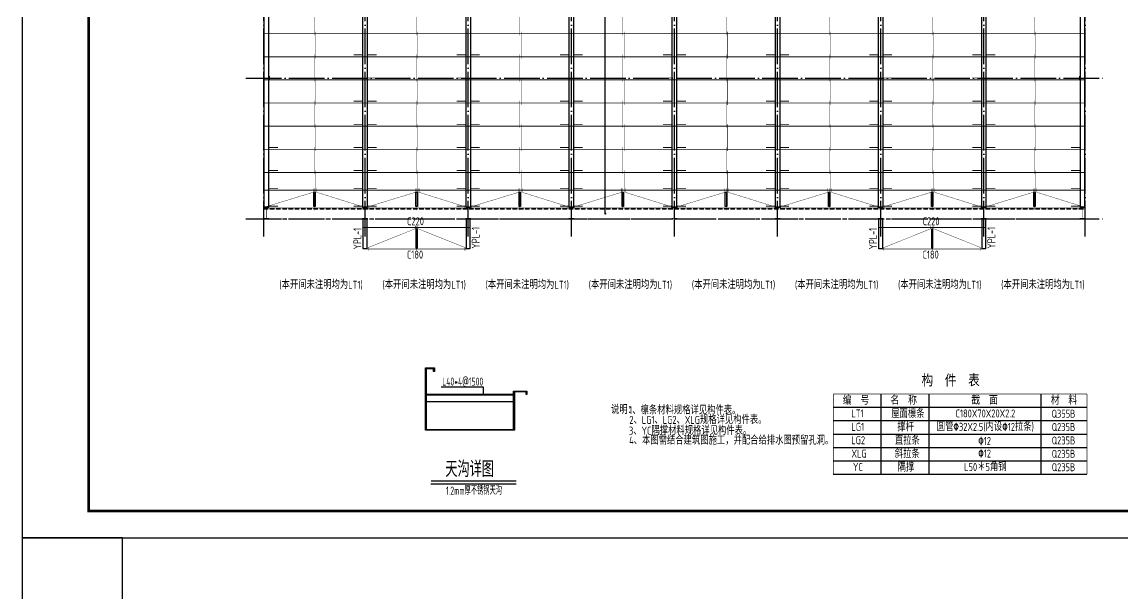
# Model space of a CAD drawing. Extents: x 9539573 to 9710259, y 1656270 to 2510207.
# Drawn here: x 9598809 to 9660731, y 1923164 to 1955305 of the extents above; entities that cross this region are included whole.
import ezdxf
from ezdxf.enums import TextEntityAlignment as Align

# ---------------------------------------------------------------- set-up
doc = ezdxf.new("R2010")
doc.units = 0
doc.header["$LTSCALE"] = 1000
doc.header["$MEASUREMENT"] = 0
for name, pattern in [('CONTINOUS', [0]), ('DASH', [0.35, 0.25, -0.1]), ('DOTE', [2.42, 2, -0.2, 0.02, -0.2])]:
    doc.linetypes.add(name, pattern=pattern)
for name, color, linetype in [('10014', 150, 'CONTINUOUS'), ('BOARD1', 2, 'CONTINOUS'), ('DIM_LEAD', 3, 'CONTINUOUS'), ('DOTE', 8, 'DOTE'), ('PUB_TEXT', 7, 'CONTINUOUS'), ('PUB_TITLE', 4, 'CONTINUOUS'), ('一般文字', 6, 'CONTINUOUS'), ('天沟', 2, 'CONTINUOUS'), ('屋面隅撑', 6, 'CONTINUOUS'), ('柱', 2, 'CONTINUOUS'), ('标注文字', 3, 'CONTINUOUS'), ('梁', 4, 'CONTINUOUS'), ('檩条', 150, 'CONTINUOUS'), ('檩条拉条', 1, 'CONTINUOUS'), ('螺栓孔标注', 6, 'CONTINUOUS')]:
    doc.layers.add(name, color=color, linetype=linetype)
doc.styles.add('-宋体', font='')
doc.styles.add('_HZTXT', font='atssdeng.shx', dxfattribs={"width": 0.8, "bigfont": 'atssdchn.shx'})
doc.styles.add('TSSD_DIMENSION', font='atssdeng.shx', dxfattribs={"width": 0.7, "bigfont": 'atssdchn.shx'})
doc.styles.add('TSSD_REIN', font='atssdeng.shx', dxfattribs={"width": 0.7, "bigfont": 'atssdchn.shx'})
doc.styles.get('-宋体').set_extended_font_data('SimSun')

msp = doc.modelspace()

# ---------------------------------------------------------------- hatches: boundary and pattern name
at = {"layer": '柱'}
for color, points in [(3, [(9612405, 1952272.6), (9612405, 1952032.6), (9612437, 1952032.6), (9612437, 1952140.6), (9612723, 1952140.6), (9612723, 1952032.6), (9612755, 1952032.6), (9612755, 1952272.6), (9612723, 1952272.6), (9612723, 1952164.6), (9612437, 1952164.6), (9612437, 1952272.6)]), (3, [(9658605, 1952272.6), (9658605, 1952032.6), (9658573, 1952032.6), (9658573, 1952140.6), (9658287, 1952140.6), (9658287, 1952032.6), (9658255, 1952032.6), (9658255, 1952272.6), (9658287, 1952272.6), (9658287, 1952164.6), (9658573, 1952164.6), (9658573, 1952272.6)]), (2, [(9612705, 1944252.6), (9612405, 1944252.6), (9612405, 1944284.6), (9612543, 1944284.6), (9612543, 1944870.6), (9612405, 1944870.6), (9612405, 1944902.6), (9612705, 1944902.6), (9612705, 1944870.6), (9612567, 1944870.6), (9612567, 1944284.6), (9612705, 1944284.6)]), (2, [(9618255, 1944252.6), (9617955, 1944252.6), (9617955, 1944284.6), (9618093, 1944284.6), (9618093, 1944870.6), (9617955, 1944870.6), (9617955, 1944902.6), (9618255, 1944902.6), (9618255, 1944870.6), (9618117, 1944870.6), (9618117, 1944284.6), (9618255, 1944284.6)]), (2, [(9624055, 1944252.6), (9623755, 1944252.6), (9623755, 1944284.6), (9623893, 1944284.6), (9623893, 1944870.6), (9623755, 1944870.6), (9623755, 1944902.6), (9624055, 1944902.6), (9624055, 1944870.6), (9623917, 1944870.6), (9623917, 1944284.6), (9624055, 1944284.6)]), (2, [(9629855, 1944252.6), (9629555, 1944252.6), (9629555, 1944284.6), (9629693, 1944284.6), (9629693, 1944870.6), (9629555, 1944870.6), (9629555, 1944902.6), (9629855, 1944902.6), (9629855, 1944870.6), (9629717, 1944870.6), (9629717, 1944284.6), (9629855, 1944284.6)]), (2, [(9635655, 1944252.6), (9635355, 1944252.6), (9635355, 1944284.6), (9635493, 1944284.6), (9635493, 1944870.6), (9635355, 1944870.6), (9635355, 1944902.6), (9635655, 1944902.6), (9635655, 1944870.6), (9635517, 1944870.6), (9635517, 1944284.6), (9635655, 1944284.6)]), (2, [(9641455, 1944252.6), (9641155, 1944252.6), (9641155, 1944284.6), (9641293, 1944284.6), (9641293, 1944870.6), (9641155, 1944870.6), (9641155, 1944902.6), (9641455, 1944902.6), (9641455, 1944870.6), (9641317, 1944870.6), (9641317, 1944284.6), (9641455, 1944284.6)]), (2, [(9647255, 1944252.6), (9646955, 1944252.6), (9646955, 1944284.6), (9647093, 1944284.6), (9647093, 1944870.6), (9646955, 1944870.6), (9646955, 1944902.6), (9647255, 1944902.6), (9647255, 1944870.6), (9647117, 1944870.6), (9647117, 1944284.6), (9647255, 1944284.6)]), (2, [(9653055, 1944252.6), (9652755, 1944252.6), (9652755, 1944284.6), (9652893, 1944284.6), (9652893, 1944870.6), (9652755, 1944870.6), (9652755, 1944902.6), (9653055, 1944902.6), (9653055, 1944870.6), (9652917, 1944870.6), (9652917, 1944284.6), (9653055, 1944284.6)]), (2, [(9658605, 1944252.6), (9658305, 1944252.6), (9658305, 1944284.6), (9658443, 1944284.6), (9658443, 1944870.6), (9658305, 1944870.6), (9658305, 1944902.6), (9658605, 1944902.6), (9658605, 1944870.6), (9658467, 1944870.6), (9658467, 1944284.6), (9658605, 1944284.6)])]:
    msp.add_hatch(color=color, dxfattribs=at).paths.add_polyline_path(points)

# ---------------------------------------------------------------- linework, layer by layer
at = {"layer": '10014', "const_width": 50}
for points in [[(9624005, 1943752.6), (9618005, 1943752.6)], [(9653005, 1943752.6), (9647005, 1943752.6)], [(9624005, 1942552.6), (9618005, 1942552.6)], [(9653005, 1942552.6), (9647005, 1942552.6)]]:
    msp.add_lwpolyline(points, dxfattribs=at)
at = {"layer": 'BOARD1'}
msp.add_line((9621802.5, 1929357.3), (9626605.9, 1929357.3), dxfattribs=at)
at = {"layer": 'DIM_LEAD'}
msp.add_lwpolyline([(9631614.1, 1944517), (9631614.1, 1977397.8), (9630555.3, 1977397.8)], dxfattribs=at)
at = {"layer": 'DIM_LEAD', "const_width": 60}
msp.add_lwpolyline([(9631585.2, 1944547, 1), (9631645.2, 1944547, 1)], format="xyb", close=True, dxfattribs=at)
at = {"layer": 'DOTE'}
for p, q in [((9612405, 1943252.6), (9612405, 1976852.6)), ((9618105, 1943252.6), (9618105, 1976852.6)), ((9623905, 1943252.6), (9623905, 1976852.6)), ((9629705, 1943252.6), (9629705, 1976852.6)), ((9635505, 1943252.6), (9635505, 1976852.6)), ((9641305, 1943252.6), (9641305, 1976852.6)), ((9647105, 1943252.6), (9647105, 1976852.6)), ((9652905, 1943252.6), (9652905, 1976852.6)), ((9658605, 1943252.6), (9658605, 1976852.6)), ((9611405, 1952152.6), (9659605, 1952152.6)), ((9611405, 1944252.6), (9659605, 1944252.6))]:
    msp.add_line(p, q, dxfattribs=at)
at = {"layer": 'PUB_TEXT', "color": 150}
for p, q in [((9647133, 1929895), (9647133, 1934408.3)), ((9649832.7, 1929895), (9649832.7, 1934408.3)), ((9656133, 1929895), (9656133, 1934408.3)), ((9644432.8, 1933656.1), (9658704.1, 1933656.1)), ((9644432.8, 1932903.9), (9658704.1, 1932903.9)), ((9644432.8, 1932151.7), (9658704.1, 1932151.7)), ((9644432.8, 1932151.7), (9658704.1, 1932151.7)), ((9644432.8, 1932151.7), (9658704.1, 1932151.7)), ((9644432.8, 1932151.7), (9658704.1, 1932151.7)), ((9644432.8, 1931399.5), (9658704.1, 1931399.5)), ((9644432.8, 1930647.3), (9658704.1, 1930647.3)), ((9644432.8, 1929895), (9658704.1, 1929895))]:
    msp.add_line(p, q, dxfattribs=at)
at = {"layer": 'PUB_TEXT', "color": 150, "const_width": 39.7}
for points in [[(9644432.8, 1929895), (9644432.8, 1934408.3)], [(9644432.8, 1934408.3), (9658704.1, 1934408.3)], [(9658704.1, 1929895), (9658704.1, 1934408.3)], [(9644432.8, 1929895), (9658704.1, 1929895)]]:
    msp.add_lwpolyline(points, dxfattribs=at)
at = {"layer": 'PUB_TITLE'}
msp.add_lwpolyline([(9598809.4, 1926320.1), (9710259.4, 1926320.1), (9710259.4, 1989320.1), (9598809.4, 1989320.1)], close=True, dxfattribs=at)
at = {"layer": 'PUB_TITLE', "const_width": 150}
msp.add_lwpolyline([(9602559.4, 1927820.1), (9708759.4, 1927820.1), (9708759.4, 1987820.1), (9602559.4, 1987820.1)], close=True, dxfattribs=at)
at = {"layer": 'PUB_TITLE', "color": 1}
msp.add_lwpolyline([(9598809.4, 1920007.7), (9604452.9, 1920007.7), (9604452.9, 1926320.1), (9598809.4, 1926320.1)], close=True, dxfattribs=at)
at = {"layer": '一般文字', "color": 2, "const_width": 81}
msp.add_lwpolyline([(9621802.5, 1929507.5), (9626605.9, 1929507.5)], dxfattribs=at)
at = {"layer": '天沟', "linetype": 'ByBlock'}
msp.add_lwpolyline([(9621499.7, 1935868.4), (9621999.9, 1935868.4), (9621999.9, 1935668.7), (9621955.3, 1935668.7), (9621955.3, 1935823.8), (9621544.3, 1935823.8), (9621544.3, 1932413), (9626454.9, 1932413), (9626454.9, 1934568.7), (9627204.9, 1934568.7), (9627204.9, 1934369), (9627160.3, 1934369), (9627160.3, 1934524.1), (9626499.5, 1934524.1), (9626499.5, 1932368.4), (9621499.7, 1932368.4)], close=True, dxfattribs=at)
for points in [[(9626454.9, 1934368.7), (9621544.3, 1934368.7)], [(9626454.9, 1934328.7), (9621544.3, 1934328.7)], [(9626454.9, 1933968.7), (9621544.3, 1933968.7)]]:
    msp.add_lwpolyline(points, dxfattribs=at)
at = {"layer": '屋面隅撑', "const_width": 50}
for points in [[(9617461.6, 1953459), (9617961.6, 1953459)], [(9618748.4, 1953459), (9618248.4, 1953459)], [(9623261.6, 1953459), (9623761.6, 1953459)], [(9624548.4, 1953459), (9624048.4, 1953459)], [(9629061.6, 1953459), (9629561.6, 1953459)], [(9630348.4, 1953459), (9629848.4, 1953459)], [(9634861.6, 1953459), (9635361.6, 1953459)], [(9636148.4, 1953459), (9635648.4, 1953459)], [(9640661.6, 1953459), (9641161.6, 1953459)], [(9641948.4, 1953459), (9641448.4, 1953459)], [(9646461.6, 1953459), (9646961.6, 1953459)], [(9647748.4, 1953459), (9647248.4, 1953459)], [(9652261.6, 1953459), (9652761.6, 1953459)], [(9653548.4, 1953459), (9653048.4, 1953459)], [(9613198.4, 1952159), (9612698.4, 1952159)], [(9617461.6, 1952159), (9617961.6, 1952159)], [(9618748.4, 1952159), (9618248.4, 1952159)], [(9623261.6, 1952159), (9623761.6, 1952159)], [(9624548.4, 1952159), (9624048.4, 1952159)], [(9629061.6, 1952159), (9629561.6, 1952159)], [(9630348.4, 1952159), (9629848.4, 1952159)], [(9634861.6, 1952159), (9635361.6, 1952159)], [(9636148.4, 1952159), (9635648.4, 1952159)], [(9640661.6, 1952159), (9641161.6, 1952159)], [(9641948.4, 1952159), (9641448.4, 1952159)], [(9646461.6, 1952159), (9646961.6, 1952159)], [(9647748.4, 1952159), (9647248.4, 1952159)], [(9652261.6, 1952159), (9652761.6, 1952159)], [(9653548.4, 1952159), (9653048.4, 1952159)], [(9657811.6, 1952159), (9658311.6, 1952159)], [(9617461.6, 1950859), (9617961.6, 1950859)], [(9618748.4, 1950859), (9618248.4, 1950859)], [(9623261.6, 1950859), (9623761.6, 1950859)], [(9624548.4, 1950859), (9624048.4, 1950859)], [(9629061.6, 1950859), (9629561.6, 1950859)], [(9630348.4, 1950859), (9629848.4, 1950859)], [(9634861.6, 1950859), (9635361.6, 1950859)], [(9636148.4, 1950859), (9635648.4, 1950859)], [(9640661.6, 1950859), (9641161.6, 1950859)], [(9641948.4, 1950859), (9641448.4, 1950859)], [(9646461.6, 1950859), (9646961.6, 1950859)], [(9647748.4, 1950859), (9647248.4, 1950859)], [(9652261.6, 1950859), (9652761.6, 1950859)], [(9653548.4, 1950859), (9653048.4, 1950859)], [(9617461.6, 1949559), (9617961.6, 1949559)], [(9618748.4, 1949559), (9618248.4, 1949559)], [(9623261.6, 1949559), (9623761.6, 1949559)], [(9624548.4, 1949559), (9624048.4, 1949559)], [(9629061.6, 1949559), (9629561.6, 1949559)], [(9630348.4, 1949559), (9629848.4, 1949559)], [(9634861.6, 1949559), (9635361.6, 1949559)], [(9636148.4, 1949559), (9635648.4, 1949559)], [(9640661.6, 1949559), (9641161.6, 1949559)], [(9641948.4, 1949559), (9641448.4, 1949559)], [(9646461.6, 1949559), (9646961.6, 1949559)], [(9647748.4, 1949559), (9647248.4, 1949559)], [(9652261.6, 1949559), (9652761.6, 1949559)], [(9653548.4, 1949559), (9653048.4, 1949559)], [(9613198.4, 1948259), (9612698.4, 1948259)], [(9617461.6, 1948259), (9617961.6, 1948259)], [(9618748.4, 1948259), (9618248.4, 1948259)], [(9623261.6, 1948259), (9623761.6, 1948259)], [(9624548.4, 1948259), (9624048.4, 1948259)], [(9629061.6, 1948259), (9629561.6, 1948259)], [(9630348.4, 1948259), (9629848.4, 1948259)], [(9634861.6, 1948259), (9635361.6, 1948259)], [(9636148.4, 1948259), (9635648.4, 1948259)], [(9640661.6, 1948259), (9641161.6, 1948259)], [(9641948.4, 1948259), (9641448.4, 1948259)], [(9646461.6, 1948259), (9646961.6, 1948259)], [(9647748.4, 1948259), (9647248.4, 1948259)], [(9652261.6, 1948259), (9652761.6, 1948259)], [(9653548.4, 1948259), (9653048.4, 1948259)], [(9657811.6, 1948259), (9658311.6, 1948259)], [(9613198.4, 1946959), (9612698.4, 1946959)], [(9617461.6, 1946959), (9617961.6, 1946959)], [(9618748.4, 1946959), (9618248.4, 1946959)], [(9623261.6, 1946959), (9623761.6, 1946959)], [(9624548.4, 1946959), (9624048.4, 1946959)], [(9629061.6, 1946959), (9629561.6, 1946959)], [(9630348.4, 1946959), (9629848.4, 1946959)], [(9634861.6, 1946959), (9635361.6, 1946959)], [(9636148.4, 1946959), (9635648.4, 1946959)], [(9640661.6, 1946959), (9641161.6, 1946959)], [(9641948.4, 1946959), (9641448.4, 1946959)], [(9646461.6, 1946959), (9646961.6, 1946959)], [(9647748.4, 1946959), (9647248.4, 1946959)], [(9652261.6, 1946959), (9652761.6, 1946959)], [(9653548.4, 1946959), (9653048.4, 1946959)], [(9657811.6, 1946959), (9658311.6, 1946959)], [(9613198.4, 1945959), (9612698.4, 1945959)], [(9617461.6, 1945959), (9617961.6, 1945959)], [(9618748.4, 1945959), (9618248.4, 1945959)], [(9623261.6, 1945959), (9623761.6, 1945959)], [(9624548.4, 1945959), (9624048.4, 1945959)], [(9629061.6, 1945959), (9629561.6, 1945959)], [(9630348.4, 1945959), (9629848.4, 1945959)], [(9634861.6, 1945959), (9635361.6, 1945959)], [(9636148.4, 1945959), (9635648.4, 1945959)], [(9640661.6, 1945959), (9641161.6, 1945959)], [(9641948.4, 1945959), (9641448.4, 1945959)], [(9646461.6, 1945959), (9646961.6, 1945959)], [(9647748.4, 1945959), (9647248.4, 1945959)], [(9652261.6, 1945959), (9652761.6, 1945959)], [(9653548.4, 1945959), (9653048.4, 1945959)], [(9657811.6, 1945959), (9658311.6, 1945959)], [(9613198.4, 1944959), (9612698.4, 1944959)], [(9617461.6, 1944959), (9617961.6, 1944959)], [(9618748.4, 1944959), (9618248.4, 1944959)], [(9623261.6, 1944959), (9623761.6, 1944959)], [(9624548.4, 1944959), (9624048.4, 1944959)], [(9629061.6, 1944959), (9629561.6, 1944959)], [(9630348.4, 1944959), (9629848.4, 1944959)], [(9634861.6, 1944959), (9635361.6, 1944959)], [(9636148.4, 1944959), (9635648.4, 1944959)], [(9640661.6, 1944959), (9641161.6, 1944959)], [(9641948.4, 1944959), (9641448.4, 1944959)], [(9646461.6, 1944959), (9646961.6, 1944959)], [(9647748.4, 1944959), (9647248.4, 1944959)], [(9652261.6, 1944959), (9652761.6, 1944959)], [(9653548.4, 1944959), (9653048.4, 1944959)], [(9657811.6, 1944959), (9658311.6, 1944959)]]:
    msp.add_lwpolyline(points, dxfattribs=at)
at = {"layer": '柱', "color": 3, "const_width": 5}
for points in [[(9612405, 1952272.6), (9612405, 1952032.6), (9612437, 1952032.6), (9612437, 1952140.6), (9612723, 1952140.6), (9612723, 1952032.6), (9612755, 1952032.6), (9612755, 1952272.6), (9612723, 1952272.6), (9612723, 1952164.6), (9612437, 1952164.6), (9612437, 1952272.6)], [(9658605, 1952272.6), (9658605, 1952032.6), (9658573, 1952032.6), (9658573, 1952140.6), (9658287, 1952140.6), (9658287, 1952032.6), (9658255, 1952032.6), (9658255, 1952272.6), (9658287, 1952272.6), (9658287, 1952164.6), (9658573, 1952164.6), (9658573, 1952272.6)]]:
    msp.add_lwpolyline(points, close=True, dxfattribs=at)
at = {"layer": '柱', "color": 2, "const_width": 5}
for points in [[(9612705, 1944252.6), (9612405, 1944252.6), (9612405, 1944284.6), (9612543, 1944284.6), (9612543, 1944870.6), (9612405, 1944870.6), (9612405, 1944902.6), (9612705, 1944902.6), (9612705, 1944870.6), (9612567, 1944870.6), (9612567, 1944284.6), (9612705, 1944284.6)], [(9618255, 1944252.6), (9617955, 1944252.6), (9617955, 1944284.6), (9618093, 1944284.6), (9618093, 1944870.6), (9617955, 1944870.6), (9617955, 1944902.6), (9618255, 1944902.6), (9618255, 1944870.6), (9618117, 1944870.6), (9618117, 1944284.6), (9618255, 1944284.6)], [(9624055, 1944252.6), (9623755, 1944252.6), (9623755, 1944284.6), (9623893, 1944284.6), (9623893, 1944870.6), (9623755, 1944870.6), (9623755, 1944902.6), (9624055, 1944902.6), (9624055, 1944870.6), (9623917, 1944870.6), (9623917, 1944284.6), (9624055, 1944284.6)], [(9629855, 1944252.6), (9629555, 1944252.6), (9629555, 1944284.6), (9629693, 1944284.6), (9629693, 1944870.6), (9629555, 1944870.6), (9629555, 1944902.6), (9629855, 1944902.6), (9629855, 1944870.6), (9629717, 1944870.6), (9629717, 1944284.6), (9629855, 1944284.6)], [(9635655, 1944252.6), (9635355, 1944252.6), (9635355, 1944284.6), (9635493, 1944284.6), (9635493, 1944870.6), (9635355, 1944870.6), (9635355, 1944902.6), (9635655, 1944902.6), (9635655, 1944870.6), (9635517, 1944870.6), (9635517, 1944284.6), (9635655, 1944284.6)], [(9641455, 1944252.6), (9641155, 1944252.6), (9641155, 1944284.6), (9641293, 1944284.6), (9641293, 1944870.6), (9641155, 1944870.6), (9641155, 1944902.6), (9641455, 1944902.6), (9641455, 1944870.6), (9641317, 1944870.6), (9641317, 1944284.6), (9641455, 1944284.6)], [(9647255, 1944252.6), (9646955, 1944252.6), (9646955, 1944284.6), (9647093, 1944284.6), (9647093, 1944870.6), (9646955, 1944870.6), (9646955, 1944902.6), (9647255, 1944902.6), (9647255, 1944870.6), (9647117, 1944870.6), (9647117, 1944284.6), (9647255, 1944284.6)], [(9653055, 1944252.6), (9652755, 1944252.6), (9652755, 1944284.6), (9652893, 1944284.6), (9652893, 1944870.6), (9652755, 1944870.6), (9652755, 1944902.6), (9653055, 1944902.6), (9653055, 1944870.6), (9652917, 1944870.6), (9652917, 1944284.6), (9653055, 1944284.6)], [(9658605, 1944252.6), (9658305, 1944252.6), (9658305, 1944284.6), (9658443, 1944284.6), (9658443, 1944870.6), (9658305, 1944870.6), (9658305, 1944902.6), (9658605, 1944902.6), (9658605, 1944870.6), (9658467, 1944870.6), (9658467, 1944284.6), (9658605, 1944284.6)]]:
    msp.add_lwpolyline(points, close=True, dxfattribs=at)
at = {"layer": '梁'}
for points in [[(9612675, 1944902.6), (9612435, 1944902.6), (9612435, 1975202.6), (9612675, 1975202.6)], [(9618225, 1944902.6), (9617985, 1944902.6), (9617985, 1975202.6), (9618225, 1975202.6)], [(9624025, 1944902.6), (9623785, 1944902.6), (9623785, 1975202.6), (9624025, 1975202.6)], [(9629825, 1944902.6), (9629585, 1944902.6), (9629585, 1975202.6), (9629825, 1975202.6)], [(9635625, 1944902.6), (9635385, 1944902.6), (9635385, 1975202.6), (9635625, 1975202.6)], [(9641425, 1944902.6), (9641185, 1944902.6), (9641185, 1975202.6), (9641425, 1975202.6)], [(9647225, 1944902.6), (9646985, 1944902.6), (9646985, 1975202.6), (9647225, 1975202.6)], [(9653025, 1944902.6), (9652785, 1944902.6), (9652785, 1975202.6), (9653025, 1975202.6)], [(9658575, 1944902.6), (9658335, 1944902.6), (9658335, 1975202.6), (9658575, 1975202.6)]]:
    msp.add_lwpolyline(points, close=True, dxfattribs=at)
at = {"layer": '梁', "color": 5}
for points in [[(9618005, 1944252.6), (9618205, 1944252.6), (9618205, 1942552.6), (9618005, 1942552.6)], [(9623805, 1944252.6), (9624005, 1944252.6), (9624005, 1942552.6), (9623805, 1942552.6)], [(9647005, 1944252.6), (9647205, 1944252.6), (9647205, 1942552.6), (9647005, 1942552.6)], [(9652805, 1944252.6), (9653005, 1944252.6), (9653005, 1942552.6), (9652805, 1942552.6)]]:
    msp.add_lwpolyline(points, close=True, dxfattribs=at)
at = {"layer": '檩条', "const_width": 50}
for points in [[(9612405, 1954652.6), (9658605, 1954652.6)], [(9612405, 1953352.6), (9658605, 1953352.6)], [(9612405, 1952052.6), (9658605, 1952052.6)], [(9612405, 1950752.6), (9658605, 1950752.6)], [(9612405, 1949452.6), (9658605, 1949452.6)], [(9612405, 1948152.6), (9658605, 1948152.6)], [(9612405, 1946852.6), (9658605, 1946852.6)], [(9612405, 1945852.6), (9658605, 1945852.6)], [(9612405, 1944852.6), (9658605, 1944852.6)]]:
    msp.add_lwpolyline(points, dxfattribs=at)
at = {"layer": '檩条', "linetype": 'DASH'}
for points in [[(9612405, 1944802.6), (9658605, 1944802.6)], [(9612405, 1944252.6), (9658605, 1944252.6)]]:
    msp.add_lwpolyline(points, dxfattribs=at)
at = {"layer": '檩条拉条', "color": 1, "const_width": 20}
for points in [[(9615255, 1956085.3), (9615255, 1954560.7)], [(9621005, 1956085.3), (9621005, 1954560.7)], [(9626805, 1956085.3), (9626805, 1954560.7)], [(9632605, 1956085.3), (9632605, 1954560.7)], [(9638405, 1956085.3), (9638405, 1954560.7)], [(9644205, 1956085.3), (9644205, 1954560.7)], [(9650005, 1956085.3), (9650005, 1954560.7)], [(9655755, 1956085.3), (9655755, 1954560.7)], [(9615328.5, 1954760.9), (9615328.5, 1953249.4)], [(9621078.5, 1954760.9), (9621078.5, 1953249.4)], [(9626878.5, 1954760.9), (9626878.5, 1953249.4)], [(9632678.5, 1954760.9), (9632678.5, 1953249.4)], [(9638478.5, 1954760.9), (9638478.5, 1953249.4)], [(9644278.5, 1954760.9), (9644278.5, 1953249.4)], [(9650078.5, 1954760.9), (9650078.5, 1953249.4)], [(9655828.5, 1954760.9), (9655828.5, 1953249.4)], [(9615255, 1953485.3), (9615255, 1951960.7)], [(9621005, 1953485.3), (9621005, 1951960.7)], [(9626805, 1953485.3), (9626805, 1951960.7)], [(9632605, 1953485.3), (9632605, 1951960.7)], [(9638405, 1953485.3), (9638405, 1951960.7)], [(9644205, 1953485.3), (9644205, 1951960.7)], [(9650005, 1953485.3), (9650005, 1951960.7)], [(9655755, 1953485.3), (9655755, 1951960.7)], [(9615328.5, 1952160.9), (9615328.5, 1950649.4)], [(9621078.5, 1952160.9), (9621078.5, 1950649.4)], [(9626878.5, 1952160.9), (9626878.5, 1950649.4)], [(9632678.5, 1952160.9), (9632678.5, 1950649.4)], [(9638478.5, 1952160.9), (9638478.5, 1950649.4)], [(9644278.5, 1952160.9), (9644278.5, 1950649.4)], [(9650078.5, 1952160.9), (9650078.5, 1950649.4)], [(9655828.5, 1952160.9), (9655828.5, 1950649.4)], [(9615255, 1950885.3), (9615255, 1949360.7)], [(9621005, 1950885.3), (9621005, 1949360.7)], [(9626805, 1950885.3), (9626805, 1949360.7)], [(9632605, 1950885.3), (9632605, 1949360.7)], [(9638405, 1950885.3), (9638405, 1949360.7)], [(9644205, 1950885.3), (9644205, 1949360.7)], [(9650005, 1950885.3), (9650005, 1949360.7)], [(9655755, 1950885.3), (9655755, 1949360.7)], [(9615328.5, 1949560.9), (9615328.5, 1948049.4)], [(9621078.5, 1949560.9), (9621078.5, 1948049.4)], [(9626878.5, 1949560.9), (9626878.5, 1948049.4)], [(9632678.5, 1949560.9), (9632678.5, 1948049.4)], [(9638478.5, 1949560.9), (9638478.5, 1948049.4)], [(9644278.5, 1949560.9), (9644278.5, 1948049.4)], [(9650078.5, 1949560.9), (9650078.5, 1948049.4)], [(9655828.5, 1949560.9), (9655828.5, 1948049.4)], [(9615255, 1948285.3), (9615255, 1946760.7)], [(9621005, 1948285.3), (9621005, 1946760.7)], [(9626805, 1948285.3), (9626805, 1946760.7)], [(9632605, 1948285.3), (9632605, 1946760.7)], [(9638405, 1948285.3), (9638405, 1946760.7)], [(9644205, 1948285.3), (9644205, 1946760.7)], [(9650005, 1948285.3), (9650005, 1946760.7)], [(9655755, 1948285.3), (9655755, 1946760.7)], [(9615328.5, 1946962.7), (9615328.5, 1945730.6)], [(9621078.5, 1946962.7), (9621078.5, 1945730.6)], [(9626878.5, 1946962.7), (9626878.5, 1945730.6)], [(9632678.5, 1946962.7), (9632678.5, 1945730.6)], [(9638478.5, 1946962.7), (9638478.5, 1945730.6)], [(9644278.5, 1946962.7), (9644278.5, 1945730.6)], [(9650078.5, 1946962.7), (9650078.5, 1945730.6)], [(9655828.5, 1946962.7), (9655828.5, 1945730.6)], [(9612543.8, 1944765.8), (9612543.8, 1944930.9), (9615185.9, 1945737.2), (9615185.9, 1945958.8)], [(9615255, 1945966.5), (9615255, 1944731.7)], [(9617966.2, 1944765.8), (9617966.2, 1944930.9), (9615386.6, 1945737.2), (9615386.6, 1945958.8)], [(9618293.8, 1944765.8), (9618293.8, 1944930.9), (9620935.9, 1945737.2), (9620935.9, 1945958.8)], [(9621005, 1945966.5), (9621005, 1944731.7)], [(9623716.2, 1944765.8), (9623716.2, 1944930.9), (9621136.6, 1945737.2), (9621136.6, 1945958.8)], [(9624093.8, 1944765.8), (9624093.8, 1944930.9), (9626735.9, 1945737.2), (9626735.9, 1945958.8)], [(9626805, 1945966.5), (9626805, 1944731.7)], [(9629516.2, 1944765.8), (9629516.2, 1944930.9), (9626936.6, 1945737.2), (9626936.6, 1945958.8)], [(9629893.8, 1944765.8), (9629893.8, 1944930.9), (9632535.9, 1945737.2), (9632535.9, 1945958.8)], [(9632605, 1945966.5), (9632605, 1944731.7)], [(9635316.2, 1944765.8), (9635316.2, 1944930.9), (9632736.6, 1945737.2), (9632736.6, 1945958.8)], [(9635693.8, 1944765.8), (9635693.8, 1944930.9), (9638335.9, 1945737.2), (9638335.9, 1945958.8)], [(9638405, 1945966.5), (9638405, 1944731.7)], [(9641116.2, 1944765.8), (9641116.2, 1944930.9), (9638536.6, 1945737.2), (9638536.6, 1945958.8)], [(9641493.8, 1944765.8), (9641493.8, 1944930.9), (9644135.9, 1945737.2), (9644135.9, 1945958.8)], [(9644205, 1945966.5), (9644205, 1944731.7)], [(9646916.2, 1944765.8), (9646916.2, 1944930.9), (9644336.6, 1945737.2), (9644336.6, 1945958.8)], [(9647293.8, 1944765.8), (9647293.8, 1944930.9), (9649935.9, 1945737.2), (9649935.9, 1945958.8)], [(9650005, 1945966.5), (9650005, 1944731.7)], [(9652716.2, 1944765.8), (9652716.2, 1944930.9), (9650136.6, 1945737.2), (9650136.6, 1945958.8)], [(9653043.8, 1944765.8), (9653043.8, 1944930.9), (9655685.9, 1945737.2), (9655685.9, 1945958.8)], [(9655755, 1945966.5), (9655755, 1944731.7)], [(9658466.2, 1944765.8), (9658466.2, 1944930.9), (9655886.6, 1945737.2), (9655886.6, 1945958.8)], [(9618286, 1942454.1), (9618286, 1942631.3), (9620931.2, 1943691.8), (9620931.2, 1943859.2)], [(9621005, 1943850.7), (9621005, 1942449.4)], [(9623723.9, 1942454.1), (9623723.9, 1942631.3), (9621078.8, 1943691.8), (9621078.8, 1943859.2)], [(9647286, 1942454.1), (9647286, 1942631.3), (9649931.2, 1943691.8), (9649931.2, 1943859.2)], [(9650005, 1943850.7), (9650005, 1942449.4)], [(9652723.9, 1942454.1), (9652723.9, 1942631.3), (9650078.8, 1943691.8), (9650078.8, 1943859.2)]]:
    msp.add_lwpolyline(points, dxfattribs=at)
at = {"layer": '檩条拉条', "color": 3}
for points in [[(9615215, 1945744.7), (9615295, 1945744.7), (9615295, 1944929.8), (9615215, 1944929.8)], [(9620965, 1945744.7), (9621045, 1945744.7), (9621045, 1944929.8), (9620965, 1944929.8)], [(9626765, 1945744.7), (9626845, 1945744.7), (9626845, 1944929.8), (9626765, 1944929.8)], [(9632565, 1945744.7), (9632645, 1945744.7), (9632645, 1944929.8), (9632565, 1944929.8)], [(9638365, 1945744.7), (9638445, 1945744.7), (9638445, 1944929.8), (9638365, 1944929.8)], [(9644165, 1945744.7), (9644245, 1945744.7), (9644245, 1944929.8), (9644165, 1944929.8)], [(9649965, 1945744.7), (9650045, 1945744.7), (9650045, 1944929.8), (9649965, 1944929.8)], [(9655715, 1945744.7), (9655795, 1945744.7), (9655795, 1944929.8), (9655715, 1944929.8)], [(9620965.1, 1942616.1), (9621045.1, 1942616.1), (9621045, 1943673.7), (9620965, 1943673.7)], [(9649965.1, 1942616.1), (9650045.1, 1942616.1), (9650045, 1943673.7), (9649965, 1943673.7)]]:
    msp.add_lwpolyline(points, close=True, dxfattribs=at)
at = {"layer": '螺栓孔标注', "color": 0}
for p, q in [((9624765.2, 1934783.2), (9622384.4, 1934783.2)), ((9624765.2, 1934368.7), (9624765.2, 1934783.2))]:
    msp.add_line(p, q, dxfattribs=at)

# ---------------------------------------------------------------- texts
at = {"layer": 'PUB_TEXT', "color": 150, "width": 0.8}
for s, height, style, p in [('构  件  表', 600, '-宋体', (9649403.7, 1934886.5)), ('编  号', 450, '-宋体', (9644972, 1933848.7)), ('名  称', 450, '-宋体', (9647648.6, 1933848.7)), ('截  面', 450, '-宋体', (9652198.6, 1933848.7)), ('材  料', 450, '-宋体', (9656666.4, 1933848.7)), ('LT1', 450, 'TSSD_REIN', (9645455.2, 1933082.8)), ('屋面檩条', 450, 'TSSD_REIN', (9647700.8, 1933058)), ('LG1', 450, 'TSSD_REIN', (9645460.7, 1932330.5)), ('撑杆', 450, 'TSSD_REIN', (9648040.5, 1932305.8)), ('LG2 ', 450, 'TSSD_REIN', (9645453.8, 1931578.3)), ('直拉条', 450, 'TSSD_REIN', (9647902.2, 1931553.5)), ('XLG', 450, 'TSSD_REIN', (9645461.7, 1930826.1)), ('斜拉条', 450, 'TSSD_REIN', (9647895.3, 1930801.3)), ('YC', 450, 'TSSD_REIN', (9645546.1, 1930073.9)), ('隅撑', 450, 'TSSD_REIN', (9648058.9, 1930049.1))]:
    msp.add_text(s, height=height, dxfattribs=dict(at, style=style)).set_placement(p)
at = {"layer": 'PUB_TEXT', "style": 'TSSD_DIMENSION', "width": 0.8}
for s, p in [('说明：', (9631935.2, 1933287.1)), ('1、檩条材料规格详见构件表。', (9632958.2, 1933263.9)), ('2、LG1、LG2、XLG规格详见构件表。', (9632967.5, 1932722.8)), ('3、YC隅撑材料规格详见构件表。', (9632945, 1932112.5)), ('4、本图需结合建筑图施工，并配合给排水图预留孔洞。', (9632954.4, 1931564.1))]:
    msp.add_text(s, height=450, dxfattribs=at).set_placement(p)
at = {"layer": 'PUB_TEXT', "color": 150, "style": 'TSSD_REIN', "width": 0.8}
for s, p in [('C180X70X20X2.2', (9652996.3, 1933082.8)), ('Q355B', (9657386.3, 1933071.4)), ('圆管%%13032X2.5(内设%%13012拉条)', (9652991, 1932330.5)), ('Q235B', (9657386.3, 1932319.2)), ('%%13012', (9652949.3, 1931535.3)), ('Q235B', (9657386.3, 1931567)), ('%%13012', (9652949.3, 1930832.3)), ('Q235B', (9657386.3, 1930814.7)), ('L50＊5角钢', (9652991, 1930073.9)), ('Q235B', (9657386.3, 1930062.5))]:
    msp.add_text(s, height=450, dxfattribs=at).set_placement(p, align=Align.CENTER)
at = {"layer": '一般文字', "color": 7, "style": 'TSSD_REIN', "width": 0.8}
msp.add_text('天沟详图', height=900, dxfattribs=at).set_placement((9622617.4, 1929731.7))
at = {"layer": '标注文字', "style": 'TSSD_REIN', "width": 0.8}
for s, p in [('C220', (9620465.1, 1943884.4)), ('C220', (9649465.1, 1943884.4)), ('C180', (9620457, 1942009.5)), ('C180', (9649457, 1942009.5))]:
    msp.add_text(s, height=450, dxfattribs=at).set_placement(p)
at = {"layer": '标注文字', "color": 6, "style": 'TSSD_REIN', "width": 0.8}
for p in [(9613282, 1940311.9), (9619082, 1940311.9), (9624882, 1940311.9), (9630682, 1940311.9), (9636482, 1940311.9), (9642282, 1940311.9), (9648082, 1940311.9), (9653882, 1940311.9)]:
    msp.add_text('(本开间未注明均为LT1)', height=450, dxfattribs=at).set_placement(p)
at = {"layer": '梁', "color": 5, "style": 'TSSD_REIN', "width": 0.7}
for p in [(9617896, 1942524.3), (9624552.8, 1942571.7), (9646896, 1942524.3), (9653552.8, 1942571.7)]:
    msp.add_text('YPL-1', height=450, rotation=90, dxfattribs=at).set_placement(p)
at = {"layer": '螺栓孔标注', "color": 0, "style": '_HZTXT', "width": 0.6}
for s, p in [('L40*4@1500', (9622446.3, 1934874.3)), ('1.2mm厚不锈钢天沟', (9622652.1, 1928745.1, -830.4))]:
    msp.add_text(s, height=450, dxfattribs=at).set_placement(p)

doc.saveas('drawing.dxf')
